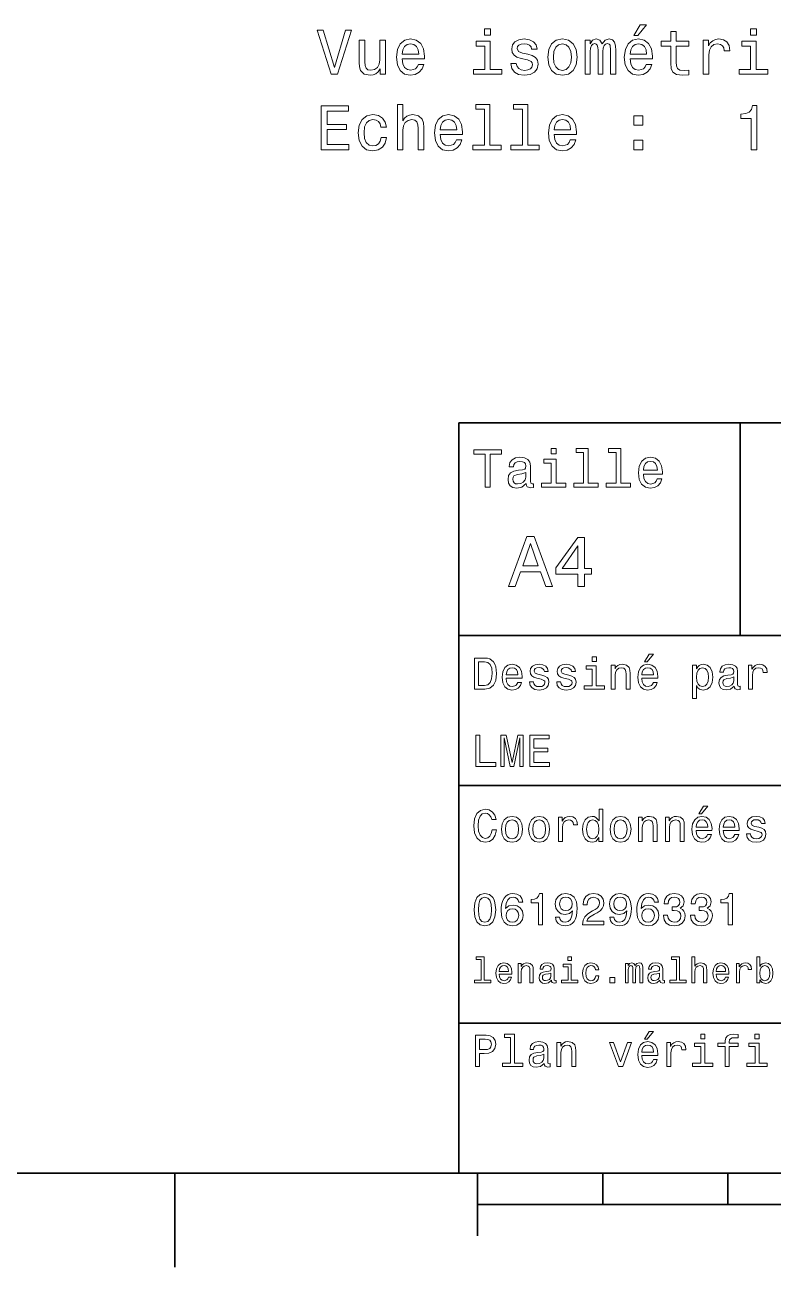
# Model space of a CAD drawing. Extents: x 0 to 297, y 0 to 210.
# Drawn here: x 62.3 to 122.1, y 2.5 to 101.8 of the extents above; entities that cross this region are included whole.
import ezdxf

# ---------------------------------------------------------------- set-up
doc = ezdxf.new("R2010")
doc.units = 0

msp = doc.modelspace()

# ---------------------------------------------------------------- linework, layer by layer
at = {"color": 7, "lineweight": 35}
for p, q in [((97, 10), (97, 70)), ((97, 70), (287, 70)), ((97, 53), (162, 53)), ((97, 41), (162, 41)), ((97, 22), (162, 22)), ((10, 10), (287, 10)), ((97, 10), (287, 10)), ((98.5, 7.5), (198.5, 7.5))]:
    msp.add_line(p, q, dxfattribs=at)
at = {"color": 7, "lineweight": 35, "ltscale": 0.425}
msp.add_line((119.5, 53), (119.5, 70), dxfattribs=at)
at = {"color": 7, "lineweight": 35, "ltscale": 0.1875}
msp.add_line((74.300003, 10), (74.300003, 2.5), dxfattribs=at)
at = {"color": 7, "lineweight": 35, "ltscale": 0.125}
msp.add_line((98.5, 10), (98.5, 5), dxfattribs=at)
at = {"color": 7, "lineweight": 35, "ltscale": 0.0625}
for p, q in [((108.5, 10), (108.5, 7.5)), ((118.5, 10), (118.5, 7.5))]:
    msp.add_line(p, q, dxfattribs=at)
at = {"color": 7, "lineweight": 13}
for points in [[(87.937996, 101.371109), (87.060478, 98.390564), (86.157738, 101.371109), (85.678635, 101.371109), (86.808319, 97.866066), (87.312637, 97.866066), (88.417107, 101.371109)], [(99.532379, 101.487106), (99.063362, 101.487106), (99.063362, 100.98278), (99.532379, 100.98278)], [(111.000679, 100.942436), (111.298233, 100.942436), (111.999237, 101.799782), (111.505005, 101.799782)], [(120.784538, 101.487106), (120.315521, 101.487106), (120.315521, 100.98278), (120.784538, 100.98278)], [(91.14045, 100.57428), (90.69664, 100.57428), (90.69664, 99.01088), (90.64621, 98.647766), (90.499954, 98.385521), (90.27301, 98.224136), (89.975464, 98.173706), (89.738434, 98.21405), (89.587135, 98.335083), (89.501396, 98.541855), (89.481224, 98.834366), (89.481224, 100.57428), (89.037422, 100.57428), (89.037422, 98.794022), (89.052551, 98.435951), (89.148376, 98.138397), (89.44088, 97.866066), (89.909897, 97.770248), (90.162064, 97.80555), (90.378922, 97.896324), (90.565521, 98.052666), (90.71682, 98.27961), (90.71682, 97.866066), (91.14045, 97.866066)], [(92.476906, 99.091568), (94.252121, 99.091568), (94.257164, 99.29834), (94.176468, 99.878311), (93.954567, 100.312035), (93.601547, 100.57428), (93.132523, 100.670097), (92.673592, 100.569237), (92.320564, 100.286812), (92.09362, 99.827881), (92.012924, 99.222694), (92.088577, 98.602379), (92.315521, 98.148483), (92.663506, 97.866066), (93.117393, 97.770248), (93.510765, 97.835808), (93.833534, 98.007278), (94.070564, 98.27961), (94.206734, 98.642723), (93.767967, 98.642723), (93.677193, 98.440994), (93.546066, 98.289696), (93.172867, 98.168663), (92.885406, 98.224136), (92.668549, 98.40065), (92.527336, 98.68811), (92.476906, 99.076439)], [(99.51725, 98.239265), (99.51725, 100.483498), (98.37748, 100.483498), (98.37748, 100.105263), (99.073448, 100.105263), (99.073448, 98.239265), (98.165665, 98.239265), (98.165665, 97.866066), (100.43512, 97.866066), (100.43512, 98.239265)], [(102.52301, 99.444595), (102.094337, 99.545464), (101.776611, 99.661453), (101.670708, 99.898483), (101.700966, 100.064911), (101.806877, 100.185951), (101.978348, 100.261597), (102.225464, 100.291855), (102.462494, 100.261597), (102.649094, 100.170822), (102.770134, 100.034653), (102.820564, 99.853096), (103.25428, 99.853096), (103.25428, 99.863182), (103.178635, 100.190994), (102.971863, 100.448196), (102.649094, 100.609581), (102.225464, 100.670097), (101.796791, 100.609581), (101.484108, 100.443153), (101.287422, 100.196037), (101.226906, 99.883354), (101.272293, 99.580765), (101.413506, 99.36895), (101.645493, 99.217651), (101.983383, 99.11174), (102.477623, 98.990707), (102.78022, 98.864624), (102.860909, 98.763763), (102.891167, 98.612465), (102.845779, 98.425865), (102.724747, 98.284653), (102.528061, 98.193878), (102.265808, 98.16362), (101.988434, 98.193878), (101.786697, 98.299782), (101.650536, 98.471252), (101.595062, 98.708282), (101.166382, 98.708282), (101.236992, 98.304825), (101.443764, 98.012321), (101.771576, 97.835808), (102.225464, 97.770248), (102.699524, 97.835808), (103.047508, 98.012321), (103.259323, 98.294739), (103.334976, 98.662895), (103.279495, 98.980621), (103.123154, 99.197479), (102.865952, 99.338692)], [(104.101547, 99.217651), (104.182236, 98.602379), (104.414223, 98.148483), (104.782379, 97.866066), (105.276611, 97.770248), (105.765808, 97.866066), (106.133965, 98.14344), (106.365952, 98.597336), (106.451691, 99.217651), (106.365952, 99.832924), (106.133965, 100.291855), (105.765808, 100.569237), (105.276611, 100.670097), (104.782379, 100.569237), (104.414223, 100.286812), (104.182236, 99.832924)], [(107.092178, 97.866066), (107.500679, 97.866066), (107.500679, 99.676582), (107.525894, 99.948921), (107.601547, 100.145607), (107.717537, 100.261597), (107.868835, 100.306992), (107.989876, 100.26664), (108.070564, 100.165779), (108.110909, 99.994308), (108.126038, 99.767365), (108.126038, 97.866066), (108.509323, 97.866066), (108.509323, 99.676582), (108.534546, 99.943878), (108.610191, 100.140564), (108.731232, 100.261597), (108.882523, 100.306992), (109.003563, 100.26664), (109.084251, 100.165779), (109.134689, 99.767365), (109.134689, 97.866066), (109.54319, 97.866066), (109.54319, 99.737106), (109.517975, 100.125435), (109.437279, 100.422981), (109.275894, 100.604538), (109.013649, 100.670097), (108.706009, 100.569237), (108.468979, 100.276726), (108.282379, 100.564194), (107.969696, 100.670097), (107.682236, 100.569237), (107.48555, 100.286812), (107.48555, 100.57428), (107.092178, 100.57428)], [(110.693039, 99.091568), (112.468262, 99.091568), (112.473297, 99.29834), (112.392609, 99.878311), (112.170708, 100.312035), (111.81768, 100.57428), (111.348663, 100.670097), (110.889725, 100.569237), (110.536705, 100.286812), (110.309753, 99.827881), (110.229065, 99.222694), (110.304718, 98.602379), (110.531662, 98.148483), (110.879639, 97.866066), (111.333534, 97.770248), (111.726906, 97.835808), (112.049667, 98.007278), (112.286705, 98.27961), (112.422867, 98.642723), (111.984108, 98.642723), (111.893326, 98.440994), (111.762207, 98.289696), (111.389008, 98.168663), (111.101547, 98.224136), (110.884689, 98.40065), (110.743477, 98.68811), (110.693039, 99.076439)], [(113.935837, 100.105263), (113.935837, 98.748634), (113.966095, 98.309868), (114.107307, 98.007278), (114.389725, 97.830765), (114.868835, 97.770248), (115.393326, 97.795464), (115.393326, 98.178749), (115.01004, 98.148483), (114.662064, 98.188835), (114.475464, 98.314911), (114.394768, 98.526726), (114.379639, 98.82428), (114.379639, 100.105263), (115.393326, 100.105263), (115.393326, 100.483498), (114.379639, 100.483498), (114.379639, 101.275291), (113.935837, 101.275291), (113.935837, 100.483498), (113.169266, 100.483498), (113.169266, 100.105263)], [(116.543182, 97.866066), (116.986984, 97.866066), (116.986984, 99.414337), (117.032379, 99.787537), (117.168549, 100.054825), (117.39045, 100.216209), (117.687996, 100.271683), (117.909897, 100.236382), (118.076324, 100.135521), (118.177185, 99.96405), (118.212494, 99.732063), (118.661339, 99.732063), (118.600822, 100.140564), (118.434395, 100.433067), (118.157013, 100.609581), (117.778778, 100.670097), (117.521568, 100.629753), (117.299667, 100.528893), (117.102982, 100.357422), (116.94664, 100.125435), (116.94664, 100.57428), (116.543182, 100.57428)], [(120.769409, 98.239265), (120.769409, 100.483498), (119.629639, 100.483498), (119.629639, 100.105263), (120.325607, 100.105263), (120.325607, 98.239265), (119.417824, 98.239265), (119.417824, 97.866066), (121.687271, 97.866066), (121.687271, 98.239265)], [(92.476906, 99.464767), (92.532379, 99.812752), (92.668549, 100.069954), (92.87532, 100.226295), (93.147652, 100.281769), (93.414948, 100.226295), (93.621719, 100.069954), (93.747795, 99.812752), (93.793182, 99.464767)], [(104.555435, 99.222694), (104.600822, 99.676582), (104.742035, 100.004395), (104.968979, 100.206123), (105.276611, 100.276726), (105.579208, 100.206123), (105.806152, 100.009438), (105.947365, 99.676582), (105.997795, 99.222694), (105.947365, 98.763763), (105.806152, 98.430908), (105.579208, 98.229179), (105.276611, 98.16362), (104.968979, 98.229179), (104.742035, 98.430908), (104.600822, 98.763763)], [(110.693039, 99.464767), (110.74852, 99.812752), (110.884689, 100.069954), (111.091461, 100.226295), (111.363792, 100.281769), (111.631081, 100.226295), (111.837852, 100.069954), (111.963936, 99.812752), (112.009323, 99.464767)], [(92.088577, 91.819237), (92.532379, 91.819237), (92.532379, 93.382637), (92.577766, 93.740707), (92.724022, 94.002953), (92.950966, 94.164337), (93.253563, 94.224854), (93.495636, 94.174423), (93.646935, 94.038254), (93.72258, 93.81131), (93.747795, 93.50872), (93.747795, 91.819237), (94.191605, 91.819237), (94.191605, 93.599495), (94.171425, 93.957565), (94.08065, 94.255119), (93.783096, 94.527451), (93.319122, 94.623268), (93.066963, 94.587967), (92.850105, 94.492149), (92.668549, 94.340851), (92.532379, 94.134079), (92.532379, 95.440277), (92.088577, 95.440277)], [(99.043182, 95.067078), (99.043182, 92.192436), (98.130363, 92.192436), (98.130363, 91.819237), (100.394768, 91.819237), (100.394768, 92.192436), (99.486992, 92.192436), (99.486992, 95.440277), (98.347221, 95.440277), (98.347221, 95.067078)], [(102.079208, 95.067078), (102.079208, 92.192436), (101.166382, 92.192436), (101.166382, 91.819237), (103.430794, 91.819237), (103.430794, 92.192436), (102.52301, 92.192436), (102.52301, 95.440277), (101.38324, 95.440277), (101.38324, 95.067078)], [(120.365952, 91.819237), (120.824883, 91.819237), (120.824883, 95.344452), (120.481949, 95.344452), (120.391167, 95.036819), (120.20961, 94.830048), (119.932236, 94.709007), (119.54895, 94.668663), (119.54895, 94.310593), (120.365952, 94.310593)], [(86.001396, 91.819237), (88.220421, 91.819237), (88.220421, 92.242867), (86.465378, 92.242867), (86.465378, 93.428024), (88.028778, 93.428024), (88.028778, 93.846611), (86.465378, 93.846611), (86.465378, 94.895607), (88.180077, 94.895607), (88.180077, 95.319237), (86.001396, 95.319237)], [(90.777336, 93.629753), (91.216095, 93.629753), (91.12532, 94.033211), (90.908463, 94.350937), (90.570564, 94.547623), (90.131805, 94.623268), (89.647652, 94.522408), (89.279495, 94.239983), (89.047508, 93.781052), (88.96682, 93.165779), (89.042465, 92.55555), (89.269409, 92.101654), (89.62748, 91.819237), (90.116676, 91.723419), (90.550392, 91.799065), (90.88829, 92.01088), (91.120277, 92.343735), (91.221138, 92.787537), (90.797508, 92.787537), (90.721863, 92.505119), (90.58065, 92.293297), (90.378922, 92.162178), (90.131805, 92.121834), (89.824165, 92.187393), (89.602264, 92.389122), (89.466095, 92.716934), (89.420708, 93.180908), (89.466095, 93.634796), (89.607307, 93.962608), (89.834251, 94.164337), (90.131805, 94.23494), (90.394051, 94.189552), (90.590736, 94.073563), (90.721863, 93.88192)], [(95.512924, 93.044739), (97.288147, 93.044739), (97.293182, 93.251511), (97.212494, 93.831482), (96.990593, 94.265205), (96.637566, 94.527451), (96.168549, 94.623268), (95.70961, 94.522408), (95.356583, 94.239983), (95.129639, 93.781052), (95.04895, 93.175865), (95.124596, 92.55555), (95.351547, 92.101654), (95.699524, 91.819237), (96.153419, 91.723419), (96.546791, 91.788979), (96.869553, 91.960449), (97.106583, 92.23278), (97.242752, 92.595894), (96.803993, 92.595894), (96.713211, 92.394165), (96.582092, 92.242867), (96.208893, 92.121834), (95.921425, 92.177307), (95.704567, 92.353821), (95.563362, 92.641281), (95.512924, 93.02961)], [(104.620995, 93.044739), (106.39621, 93.044739), (106.401253, 93.251511), (106.320564, 93.831482), (106.098663, 94.265205), (105.745636, 94.527451), (105.276611, 94.623268), (104.81768, 94.522408), (104.464661, 94.239983), (104.237709, 93.781052), (104.157021, 93.175865), (104.232666, 92.55555), (104.45961, 92.101654), (104.807594, 91.819237), (105.26149, 91.723419), (105.654861, 91.788979), (105.977623, 91.960449), (106.214661, 92.23278), (106.350822, 92.595894), (105.912064, 92.595894), (105.821281, 92.394165), (105.690163, 92.242867), (105.316963, 92.121834), (105.029495, 92.177307), (104.812637, 92.353821), (104.671432, 92.641281), (104.620995, 93.02961)], [(111.000679, 93.776009), (111.69664, 93.776009), (111.69664, 94.527451), (111.000679, 94.527451)], [(95.512924, 93.417938), (95.568405, 93.765923), (95.704567, 94.023125), (95.911339, 94.179466), (96.183678, 94.23494), (96.450966, 94.179466), (96.657738, 94.023125), (96.783821, 93.765923), (96.829208, 93.417938)], [(104.620995, 93.417938), (104.676468, 93.765923), (104.812637, 94.023125), (105.019409, 94.179466), (105.291748, 94.23494), (105.559036, 94.179466), (105.765808, 94.023125), (105.891891, 93.765923), (105.937279, 93.417938)], [(111.000679, 91.819237), (111.69664, 91.819237), (111.69664, 92.570679), (111.000679, 92.570679)], [(99.102303, 64.837173), (99.5, 64.837173), (99.5, 67.47406), (100.407784, 67.47406), (100.407784, 67.837173), (98.190201, 67.837173), (98.190201, 67.47406), (99.102303, 67.47406)], [(104.786743, 67.940918), (104.384727, 67.940918), (104.384727, 67.508644), (104.786743, 67.508644)], [(106.969742, 67.621033), (106.969742, 65.157059), (106.187317, 65.157059), (106.187317, 64.837173), (108.128242, 64.837173), (108.128242, 65.157059), (107.350143, 65.157059), (107.350143, 67.940918), (106.373199, 67.940918), (106.373199, 67.621033)], [(109.572044, 67.621033), (109.572044, 65.157059), (108.789627, 65.157059), (108.789627, 64.837173), (110.730545, 64.837173), (110.730545, 65.157059), (109.952454, 65.157059), (109.952454, 67.940918), (108.975502, 67.940918), (108.975502, 67.621033)], [(102.387611, 65.139771), (102.387611, 65.126801), (102.409225, 64.979828), (102.47406, 64.876076), (102.746399, 64.793945), (102.958214, 64.828529), (102.958214, 65.122475), (102.867432, 65.109505), (102.746399, 65.165703), (102.724785, 65.338615), (102.724785, 66.540344), (102.672913, 66.84726), (102.521614, 67.0634), (102.257927, 67.193085), (101.886169, 67.240631), (101.523056, 67.188759), (101.255043, 67.041786), (101.086456, 66.812675), (101.030258, 66.510086), (101.030258, 66.484146), (101.371758, 66.484146), (101.402016, 66.665703), (101.497116, 66.795387), (101.65274, 66.873199), (101.873199, 66.903458), (102.085014, 66.881844), (102.236313, 66.817001), (102.327087, 66.704605), (102.357346, 66.548988), (102.340057, 66.367432), (102.270897, 66.276657), (102.097984, 66.233429), (101.773773, 66.198845), (101.402016, 66.121033), (101.138329, 65.982704), (100.982712, 65.766571), (100.935158, 65.446686), (100.978386, 65.161385), (101.112389, 64.949562), (101.328529, 64.815559), (101.626801, 64.768013), (102.028816, 64.858788)], [(104.773773, 65.157059), (104.773773, 67.080688), (103.796829, 67.080688), (103.796829, 66.756485), (104.393372, 66.756485), (104.393372, 65.157059), (103.615273, 65.157059), (103.615273, 64.837173), (105.560516, 64.837173), (105.560516, 65.157059)], [(111.750717, 65.887604), (113.272339, 65.887604), (113.276657, 66.064842), (113.207497, 66.561958), (113.017288, 66.933716), (112.714699, 67.158501), (112.312683, 67.240631), (111.919312, 67.154175), (111.616714, 66.912102), (111.422188, 66.51873), (111.353027, 66), (111.41787, 65.4683), (111.612396, 65.079247), (111.91066, 64.837173), (112.299713, 64.755043), (112.636887, 64.811234), (112.913544, 64.958214), (113.116714, 65.191643), (113.233429, 65.502876), (112.857346, 65.502876), (112.779541, 65.329971), (112.667145, 65.200287), (112.34726, 65.096542), (112.100868, 65.144089), (111.914986, 65.295387), (111.793945, 65.541786), (111.750717, 65.874634)], [(111.750717, 66.207489), (111.798271, 66.50576), (111.914986, 66.726219), (112.092216, 66.860229), (112.325653, 66.907776), (112.554756, 66.860229), (112.731987, 66.726219), (112.840057, 66.50576), (112.878967, 66.207489)], [(102.344383, 65.649857), (102.292511, 65.425072), (102.154182, 65.252159), (101.946686, 65.139771), (101.691643, 65.100861), (101.527374, 65.122475), (101.41066, 65.191643), (101.337173, 65.312675), (101.315559, 65.481262), (101.332855, 65.632561), (101.402016, 65.740631), (101.678673, 65.861671), (102.028816, 65.913544), (102.344383, 66.017288)], [(100.982712, 56.9049), (101.51297, 56.9049), (101.933716, 58.080692), (103.530258, 58.080692), (103.951012, 56.9049), (104.492798, 56.9049), (103.028816, 60.910664), (102.440926, 60.910664)], [(106.521614, 56.9049), (107.040344, 56.9049), (107.040344, 57.896255), (107.610954, 57.896255), (107.610954, 58.357349), (107.040344, 58.357349), (107.040344, 60.818443), (106.515854, 60.818443), (104.763687, 58.403458), (104.763687, 57.896255), (106.521614, 57.896255)], [(102.118156, 58.570606), (102.734871, 60.334293), (103.351585, 58.570606)], [(105.247841, 58.357349), (106.521614, 60.149857), (106.521614, 58.357349)], [(99.080688, 51.190563), (98.248558, 51.190563), (98.248558, 48.690563), (99.080688, 48.690563), (99.473343, 48.769814), (99.765129, 49.011169), (99.945244, 49.40382), (100.010086, 49.940563), (99.952446, 50.488113), (99.880402, 50.70425), (99.779541, 50.877163), (99.487755, 51.111313), (99.296829, 51.168949)], [(99.055473, 50.891571), (99.329254, 50.837536), (99.516571, 50.671829), (99.628242, 50.376442), (99.664268, 49.940563), (99.624641, 49.519093), (99.51297, 49.223705), (99.322044, 49.047192), (99.055473, 48.989555), (98.583572, 48.989555), (98.583572, 50.891571)], [(100.784584, 49.565922), (102.052597, 49.565922), (102.056198, 49.713619), (101.998558, 50.127884), (101.840057, 50.437683), (101.587898, 50.625), (101.252884, 50.693443), (100.925072, 50.621399), (100.672913, 50.41967), (100.510803, 50.091862), (100.453171, 49.659584), (100.507202, 49.216499), (100.669312, 48.892292), (100.91787, 48.690563), (101.242073, 48.62212), (101.523056, 48.668949), (101.753601, 48.791428), (101.922913, 48.98595), (102.020172, 49.245319), (101.706772, 49.245319), (101.64193, 49.101227), (101.548271, 48.993156), (101.2817, 48.9067), (101.07637, 48.946327), (100.921471, 49.072407), (100.820602, 49.27774), (100.784584, 49.555115)], [(103.623199, 49.818085), (103.317001, 49.890129), (103.090057, 49.972984), (103.014412, 50.142292), (103.036026, 50.261169), (103.111671, 50.347622), (103.234146, 50.401657), (103.41066, 50.423271), (103.579971, 50.401657), (103.713257, 50.336815), (103.799713, 50.239555), (103.835732, 50.109871), (104.145531, 50.109871), (104.145531, 50.117077), (104.091499, 50.351227), (103.943802, 50.534943), (103.713257, 50.650219), (103.41066, 50.693443), (103.104469, 50.650219), (102.881126, 50.531342), (102.740631, 50.354828), (102.697403, 50.131485), (102.729828, 49.915348), (102.830688, 49.76405), (102.996399, 49.655983), (103.237755, 49.580334), (103.590775, 49.493877), (103.806915, 49.40382), (103.864555, 49.331772), (103.886169, 49.223705), (103.853745, 49.09042), (103.767288, 48.989555), (103.626801, 48.924713), (103.439484, 48.903099), (103.241356, 48.924713), (103.09726, 49.000362), (103, 49.122841), (102.960373, 49.292149), (102.654175, 49.292149), (102.704613, 49.003963), (102.852303, 48.795029), (103.086456, 48.668949), (103.41066, 48.62212), (103.749283, 48.668949), (103.997841, 48.795029), (104.149139, 48.996758), (104.203171, 49.259727), (104.163544, 49.486671), (104.051872, 49.641571), (103.868156, 49.742435)], [(105.791786, 49.818085), (105.485588, 49.890129), (105.258644, 49.972984), (105.182999, 50.142292), (105.204613, 50.261169), (105.280258, 50.347622), (105.40274, 50.401657), (105.579254, 50.423271), (105.748558, 50.401657), (105.881844, 50.336815), (105.9683, 50.239555), (106.004326, 50.109871), (106.314117, 50.109871), (106.314117, 50.117077), (106.260086, 50.351227), (106.112396, 50.534943), (105.881844, 50.650219), (105.579254, 50.693443), (105.273056, 50.650219), (105.049713, 50.531342), (104.909225, 50.354828), (104.865997, 50.131485), (104.898415, 49.915348), (104.999283, 49.76405), (105.164986, 49.655983), (105.406342, 49.580334), (105.759369, 49.493877), (105.975502, 49.40382), (106.033142, 49.331772), (106.054756, 49.223705), (106.022339, 49.09042), (105.935883, 48.989555), (105.795387, 48.924713), (105.60807, 48.903099), (105.409943, 48.924713), (105.265854, 49.000362), (105.168587, 49.122841), (105.12896, 49.292149), (104.822769, 49.292149), (104.873199, 49.003963), (105.020897, 48.795029), (105.255043, 48.668949), (105.579254, 48.62212), (105.91787, 48.668949), (106.166428, 48.795029), (106.317726, 48.996758), (106.371758, 49.259727), (106.33213, 49.486671), (106.220459, 49.641571), (106.036743, 49.742435)], [(107.992798, 51.27702), (107.657784, 51.27702), (107.657784, 50.916786), (107.992798, 50.916786)], [(109.181557, 48.690563), (109.498558, 48.690563), (109.498558, 49.807278), (109.530983, 50.063042), (109.635445, 50.250362), (109.797546, 50.365635), (110.013687, 50.408863), (110.1866, 50.372841), (110.29467, 50.275578), (110.348701, 50.113472), (110.366714, 49.897335), (110.366714, 48.690563), (110.683716, 48.690563), (110.683716, 49.962177), (110.669312, 50.217941), (110.604469, 50.430477), (110.39193, 50.625), (110.060516, 50.693443), (109.876801, 50.668228), (109.721901, 50.599785), (109.588615, 50.484512), (109.484146, 50.329613), (109.484146, 50.625), (109.181557, 50.625)], [(111.627518, 49.565922), (112.895531, 49.565922), (112.899132, 49.713619), (112.841499, 50.127884), (112.682999, 50.437683), (112.430832, 50.625), (112.095825, 50.693443), (111.768013, 50.621399), (111.515854, 50.41967), (111.353745, 50.091862), (111.296112, 49.659584), (111.350143, 49.216499), (111.512245, 48.892292), (111.760803, 48.690563), (112.085014, 48.62212), (112.365997, 48.668949), (112.596542, 48.791428), (112.765854, 48.98595), (112.863113, 49.245319), (112.549713, 49.245319), (112.484871, 49.101227), (112.391212, 48.993156), (112.124641, 48.9067), (111.919312, 48.946327), (111.764412, 49.072407), (111.663544, 49.27774), (111.627518, 49.555115)], [(111.84726, 50.88797), (112.059799, 50.88797), (112.560516, 51.500362), (112.207489, 51.500362)], [(115.986313, 50.326012), (115.986313, 50.625), (115.669312, 50.625), (115.669312, 47.941284), (115.986313, 47.941284), (115.986313, 48.98595), (116.097984, 48.816643), (116.22406, 48.704971), (116.541069, 48.62212), (116.843658, 48.690563), (117.081413, 48.895893), (117.236313, 49.2201), (117.293945, 49.659584), (117.236313, 50.095463), (117.081413, 50.41967), (116.843658, 50.621399), (116.541069, 50.693443), (116.368156, 50.671829), (116.220459, 50.603386), (116.094383, 50.488113)], [(119.005043, 48.942726), (119.005043, 48.931919), (119.023056, 48.809441), (119.077087, 48.722984), (119.304031, 48.654541), (119.480545, 48.683357), (119.480545, 48.928314), (119.4049, 48.917507), (119.304031, 48.96434), (119.286026, 49.108429), (119.286026, 50.109871), (119.242798, 50.365635), (119.116714, 50.54575), (118.896973, 50.65382), (118.587173, 50.693443), (118.284584, 50.650219), (118.061241, 50.52774), (117.920746, 50.336815), (117.873917, 50.084656), (117.873917, 50.063042), (118.158501, 50.063042), (118.183716, 50.21434), (118.26297, 50.322407), (118.392654, 50.387249), (118.57637, 50.412464), (118.752884, 50.394455), (118.878967, 50.34042), (118.954613, 50.246758), (118.979828, 50.117077), (118.965416, 49.965778), (118.907784, 49.890129), (118.763687, 49.854107), (118.493515, 49.825291), (118.183716, 49.760448), (117.963974, 49.645176), (117.834297, 49.465057), (117.79467, 49.19849), (117.830688, 48.960735), (117.942368, 48.784222), (118.122482, 48.67255), (118.37104, 48.632927), (118.706055, 48.708576)], [(120.143372, 48.690563), (120.460373, 48.690563), (120.460373, 49.796471), (120.492798, 50.063042), (120.590057, 50.253963), (120.748558, 50.369236), (120.961098, 50.408863), (121.119598, 50.383648), (121.238472, 50.3116), (121.310516, 50.189121), (121.335739, 50.023415), (121.656342, 50.023415), (121.613113, 50.315205), (121.49424, 50.524136), (121.296112, 50.650219), (121.02594, 50.693443), (120.842224, 50.664627), (120.683716, 50.592579), (120.543228, 50.4701), (120.431557, 50.304398), (120.431557, 50.625), (120.143372, 50.625)], [(100.784584, 49.832493), (100.824211, 50.081055), (100.921471, 50.264771), (101.069168, 50.376442), (101.263687, 50.416069), (101.454613, 50.376442), (101.602303, 50.264771), (101.69236, 50.081055), (101.724785, 49.832493)], [(107.981987, 48.957134), (107.981987, 50.560158), (107.16787, 50.560158), (107.16787, 50.289986), (107.664986, 50.289986), (107.664986, 48.957134), (107.016571, 48.957134), (107.016571, 48.690563), (108.637611, 48.690563), (108.637611, 48.957134)], [(111.627518, 49.832493), (111.667145, 50.081055), (111.764412, 50.264771), (111.912102, 50.376442), (112.106628, 50.416069), (112.297546, 50.376442), (112.445244, 50.264771), (112.535301, 50.081055), (112.567726, 49.832493)], [(116.48703, 48.9067), (116.274498, 48.953533), (116.119598, 49.097622), (116.022339, 49.331772), (115.989914, 49.659584), (116.022339, 49.983791), (116.119598, 50.217941), (116.274498, 50.358429), (116.48703, 50.408863), (116.681557, 50.358429), (116.836456, 50.21434), (116.933716, 49.98019), (116.969742, 49.659584), (116.933716, 49.335377), (116.836456, 49.097622), (116.681557, 48.953533)], [(118.969025, 49.367798), (118.925797, 49.180477), (118.810516, 49.036385), (118.637611, 48.942726), (118.425072, 48.910305), (118.288185, 48.928314), (118.190926, 48.98595), (118.129684, 49.086815), (118.111671, 49.227306), (118.126083, 49.353386), (118.183716, 49.443443), (118.414268, 49.544312), (118.706055, 49.587536), (118.969025, 49.673992)], [(98.353027, 42.530979), (99.959656, 42.530979), (99.959656, 42.833572), (98.684441, 42.833572), (98.684441, 45.030979), (98.353027, 45.030979)], [(100.352303, 42.530979), (100.629684, 42.530979), (100.629684, 44.80043), (101.097984, 42.530979), (101.407784, 42.530979), (101.872482, 44.80043), (101.872482, 42.530979), (102.153458, 42.530979), (102.153458, 45.030979), (101.713974, 45.030979), (101.252884, 42.826366), (100.795387, 45.030979), (100.352303, 45.030979)], [(102.664986, 42.530979), (104.25, 42.530979), (104.25, 42.833572), (102.996399, 42.833572), (102.996399, 43.680115), (104.113113, 43.680115), (104.113113, 43.979107), (102.996399, 43.979107), (102.996399, 44.728386), (104.221184, 44.728386), (104.221184, 45.030979), (102.664986, 45.030979)], [(99.66787, 37.460373), (99.595818, 37.15778), (99.476944, 36.941643), (99.311241, 36.808357), (99.116714, 36.765129), (98.882568, 36.829971), (98.698845, 37.024494), (98.57637, 37.341499), (98.536743, 37.780979), (98.57637, 38.216858), (98.695244, 38.537464), (98.87896, 38.731987), (99.116714, 38.80043), (99.289627, 38.764408), (99.437317, 38.663544), (99.552597, 38.501442), (99.631844, 38.278099), (99.97406, 38.278099), (99.865997, 38.620316), (99.678673, 38.879681), (99.422913, 39.041786), (99.116714, 39.099422), (98.734871, 39.009365), (98.443085, 38.757202), (98.25576, 38.342937), (98.190926, 37.780979), (98.25576, 37.219021), (98.443085, 36.804756), (98.734871, 36.548992), (99.116714, 36.462536), (99.451729, 36.530979), (99.721901, 36.721901), (99.912827, 37.035301), (100.013687, 37.460373)], [(108.201729, 36.829971), (108.201729, 36.530979), (108.51873, 36.530979), (108.51873, 39.117435), (108.20533, 39.117435), (108.20533, 38.170029), (107.963974, 38.443802), (107.816284, 38.508644), (107.646973, 38.533859), (107.340775, 38.461815), (107.103027, 38.260086), (106.948128, 37.935879), (106.894089, 37.5), (106.948128, 37.064121), (107.103027, 36.736309), (107.340775, 36.530979), (107.646973, 36.462536), (107.816284, 36.487751), (107.967575, 36.552593)], [(116.184441, 38.728386), (116.396973, 38.728386), (116.897697, 39.340778), (116.54467, 39.340778)], [(100.413544, 37.496399), (100.471184, 37.056915), (100.636887, 36.732708), (100.899857, 36.530979), (101.252884, 36.462536), (101.602303, 36.530979), (101.865273, 36.729107), (102.030983, 37.053314), (102.092216, 37.496399), (102.030983, 37.935879), (101.865273, 38.263687), (101.602303, 38.461815), (101.252884, 38.533859), (100.899857, 38.461815), (100.636887, 38.260086), (100.471184, 37.935879)], [(100.737755, 37.5), (100.770172, 37.824207), (100.87104, 38.058357), (101.033142, 38.20245), (101.252884, 38.25288), (101.469017, 38.20245), (101.631126, 38.061958), (101.731987, 37.824207), (101.768013, 37.5), (101.731987, 37.172188), (101.631126, 36.934437), (101.469017, 36.790344), (101.252884, 36.743515), (101.033142, 36.790344), (100.87104, 36.934437), (100.770172, 37.172188)], [(102.58213, 37.496399), (102.639771, 37.056915), (102.805473, 36.732708), (103.068443, 36.530979), (103.421471, 36.462536), (103.770897, 36.530979), (104.033859, 36.729107), (104.19957, 37.053314), (104.260803, 37.496399), (104.19957, 37.935879), (104.033859, 38.263687), (103.770897, 38.461815), (103.421471, 38.533859), (103.068443, 38.461815), (102.805473, 38.260086), (102.639771, 37.935879)], [(102.906342, 37.5), (102.938759, 37.824207), (103.039627, 38.058357), (103.201729, 38.20245), (103.421471, 38.25288), (103.637611, 38.20245), (103.799713, 38.061958), (103.900574, 37.824207), (103.9366, 37.5), (103.900574, 37.172188), (103.799713, 36.934437), (103.637611, 36.790344), (103.421471, 36.743515), (103.201729, 36.790344), (103.039627, 36.934437), (102.938759, 37.172188)], [(104.963257, 36.530979), (105.280258, 36.530979), (105.280258, 37.636887), (105.312683, 37.903458), (105.409943, 38.094379), (105.568443, 38.209652), (105.780983, 38.249279), (105.939484, 38.224064), (106.058357, 38.152016), (106.130402, 38.029537), (106.155617, 37.863831), (106.476227, 37.863831), (106.432999, 38.155621), (106.314117, 38.364552), (106.115997, 38.490635), (105.845825, 38.533859), (105.662102, 38.505043), (105.503601, 38.432995), (105.363113, 38.310516), (105.251442, 38.144814), (105.251442, 38.465416), (104.963257, 38.465416)], [(107.701012, 38.249279), (107.909943, 38.198845), (108.068443, 38.058357), (108.162102, 37.824207), (108.198128, 37.5), (108.162102, 37.172188), (108.068443, 36.938038), (107.909943, 36.793949), (107.701012, 36.747116), (107.502884, 36.793949), (107.351585, 36.938038), (107.250717, 37.175793), (107.2183, 37.5), (107.250717, 37.820606), (107.351585, 38.054756), (107.502884, 38.198845)], [(109.087898, 37.496399), (109.145531, 37.056915), (109.311241, 36.732708), (109.574203, 36.530979), (109.927231, 36.462536), (110.276657, 36.530979), (110.539627, 36.729107), (110.70533, 37.053314), (110.766571, 37.496399), (110.70533, 37.935879), (110.539627, 38.263687), (110.276657, 38.461815), (109.927231, 38.533859), (109.574203, 38.461815), (109.311241, 38.260086), (109.145531, 37.935879)], [(109.412102, 37.5), (109.444527, 37.824207), (109.545387, 38.058357), (109.707489, 38.20245), (109.927231, 38.25288), (110.143372, 38.20245), (110.305473, 38.061958), (110.406342, 37.824207), (110.44236, 37.5), (110.406342, 37.172188), (110.305473, 36.934437), (110.143372, 36.790344), (109.927231, 36.743515), (109.707489, 36.790344), (109.545387, 36.934437), (109.444527, 37.172188)], [(111.350143, 36.530979), (111.667145, 36.530979), (111.667145, 37.647694), (111.69957, 37.903458), (111.804031, 38.090778), (111.966141, 38.206051), (112.182274, 38.249279), (112.355186, 38.213257), (112.463257, 38.115993), (112.517288, 37.953888), (112.535301, 37.737751), (112.535301, 36.530979), (112.852303, 36.530979), (112.852303, 37.802593), (112.837898, 38.058357), (112.773056, 38.270893), (112.560516, 38.465416), (112.229103, 38.533859), (112.045387, 38.508644), (111.890488, 38.440201), (111.757202, 38.324928), (111.65274, 38.170029), (111.65274, 38.465416), (111.350143, 38.465416)], [(113.51873, 36.530979), (113.835732, 36.530979), (113.835732, 37.647694), (113.868156, 37.903458), (113.972626, 38.090778), (114.134727, 38.206051), (114.350861, 38.249279), (114.523773, 38.213257), (114.631844, 38.115993), (114.685883, 37.953888), (114.703888, 37.737751), (114.703888, 36.530979), (115.020889, 36.530979), (115.020889, 37.802593), (115.006485, 38.058357), (114.941643, 38.270893), (114.729111, 38.465416), (114.39769, 38.533859), (114.213974, 38.508644), (114.059082, 38.440201), (113.925789, 38.324928), (113.821327, 38.170029), (113.821327, 38.465416), (113.51873, 38.465416)], [(115.964699, 37.406338), (117.232712, 37.406338), (117.236313, 37.554035), (117.178673, 37.9683), (117.020172, 38.278099), (116.768013, 38.465416), (116.432999, 38.533859), (116.105186, 38.461815), (115.853027, 38.260086), (115.690918, 37.932278), (115.633286, 37.5), (115.687317, 37.056915), (115.849426, 36.732708), (116.097984, 36.530979), (116.422188, 36.462536), (116.703171, 36.509365), (116.933716, 36.631844), (117.103027, 36.826366), (117.200287, 37.085735), (116.886887, 37.085735), (116.822044, 36.941643), (116.728386, 36.833572), (116.461815, 36.747116), (116.256485, 36.786743), (116.101585, 36.912823), (116.000717, 37.118156), (115.964699, 37.395531)], [(115.964699, 37.672909), (116.004318, 37.921471), (116.101585, 38.105186), (116.249283, 38.216858), (116.443802, 38.256485), (116.634727, 38.216858), (116.782425, 38.105186), (116.872482, 37.921471), (116.9049, 37.672909)], [(118.133286, 37.406338), (119.401299, 37.406338), (119.4049, 37.554035), (119.34726, 37.9683), (119.188766, 38.278099), (118.9366, 38.465416), (118.601585, 38.533859), (118.273773, 38.461815), (118.021614, 38.260086), (117.859512, 37.932278), (117.801872, 37.5), (117.855911, 37.056915), (118.018013, 36.732708), (118.266571, 36.530979), (118.590775, 36.462536), (118.871758, 36.509365), (119.10231, 36.631844), (119.271614, 36.826366), (119.368881, 37.085735), (119.055481, 37.085735), (118.990631, 36.941643), (118.896973, 36.833572), (118.630402, 36.747116), (118.425072, 36.786743), (118.270172, 36.912823), (118.169312, 37.118156), (118.133286, 37.395531)], [(118.133286, 37.672909), (118.172913, 37.921471), (118.270172, 38.105186), (118.41787, 38.216858), (118.612396, 38.256485), (118.803314, 38.216858), (118.951012, 38.105186), (119.041069, 37.921471), (119.073486, 37.672909)], [(120.971901, 37.658501), (120.66571, 37.730545), (120.438766, 37.8134), (120.363113, 37.982708), (120.384727, 38.101585), (120.460373, 38.188038), (120.582855, 38.242073), (120.759369, 38.263687), (120.92868, 38.242073), (121.061966, 38.177231), (121.148415, 38.079971), (121.184441, 37.950287), (121.49424, 37.950287), (121.49424, 37.957493), (121.440201, 38.191643), (121.292511, 38.375359), (121.061966, 38.490635), (120.759369, 38.533859), (120.453171, 38.490635), (120.229828, 38.371758), (120.08934, 38.195244), (120.046112, 37.971901), (120.078529, 37.755764), (120.179398, 37.604465), (120.3451, 37.496399), (120.586456, 37.42075), (120.939484, 37.334293), (121.155624, 37.244236), (121.213257, 37.172188), (121.234871, 37.064121), (121.202454, 36.930836), (121.115997, 36.829971), (120.97551, 36.765129), (120.788185, 36.743515), (120.590057, 36.765129), (120.445969, 36.840778), (120.348709, 36.963257), (120.309082, 37.132565), (120.002884, 37.132565), (120.053314, 36.844379), (120.201012, 36.635445), (120.435158, 36.509365), (120.759369, 36.462536), (121.097984, 36.509365), (121.346542, 36.635445), (121.497841, 36.837173), (121.551872, 37.100143), (121.512253, 37.327087), (121.400574, 37.481987), (121.216858, 37.582851)], [(98.216141, 31.071325), (98.270172, 30.505762), (98.439484, 30.102304), (98.709656, 29.857347), (99.084297, 29.778097), (99.45533, 29.857347), (99.725502, 30.102304), (99.891212, 30.505762), (99.948845, 31.071325), (99.891212, 31.633286), (99.822769, 31.856628), (99.725502, 32.040344), (99.45533, 32.285301), (99.084297, 32.368156), (98.709656, 32.285301), (98.439484, 32.036743), (98.270172, 31.633286)], [(98.561958, 31.071325), (98.590775, 31.507204), (98.680832, 31.820604), (98.842941, 32.004322), (99.084297, 32.069164), (99.322044, 32.004322), (99.484146, 31.820604), (99.574211, 31.507204), (99.603027, 31.071325), (99.574211, 30.631844), (99.484146, 30.318443), (99.322044, 30.134726), (99.084297, 30.073486), (98.842941, 30.134726), (98.680832, 30.318443), (98.590775, 30.631844)], [(102.117432, 31.676512), (102.048988, 31.9683), (101.890488, 32.184437), (101.645531, 32.321323), (101.328529, 32.368156), (101.115997, 32.342937), (100.932274, 32.274494), (100.770172, 32.162823), (100.633286, 32.004322), (100.525215, 31.806194), (100.445969, 31.56484), (100.395531, 31.280258), (100.381126, 30.959654), (100.438759, 30.448126), (100.615273, 30.077089), (100.899857, 29.853746), (101.288902, 29.778097), (101.638329, 29.842939), (101.9049, 30.012247), (102.077812, 30.278818), (102.139046, 30.617435), (102.077812, 30.959654), (101.912102, 31.222622), (101.656342, 31.388329), (101.33934, 31.445965), (100.997116, 31.373919), (100.741356, 31.168587), (100.795387, 31.56484), (100.91066, 31.849422), (101.087173, 32.01873), (101.33213, 32.076366), (101.512245, 32.04755), (101.649132, 31.971901), (101.739197, 31.845821), (101.786026, 31.676512)], [(103.356628, 29.850143), (103.684441, 29.850143), (103.684441, 32.368156), (103.439484, 32.368156), (103.374641, 32.148415), (103.244957, 32.000721), (103.046829, 31.914265), (102.773056, 31.885447), (102.773056, 31.629683), (103.356628, 31.629683)], [(104.725502, 30.46974), (104.779541, 30.185158), (104.934441, 29.965418), (105.179398, 29.828529), (105.503601, 29.778097), (105.716141, 29.803314), (105.907059, 29.868155), (106.069168, 29.979826), (106.206055, 30.138329), (106.314117, 30.336454), (106.393372, 30.581411), (106.440201, 30.862391), (106.458214, 31.1866), (106.396973, 31.694523), (106.220459, 32.065559), (105.939484, 32.288902), (105.554031, 32.368156), (105.201012, 32.303314), (104.934441, 32.130402), (104.761528, 31.863832), (104.703888, 31.528818), (104.761528, 31.182997), (104.93084, 30.920029), (105.182999, 30.754322), (105.503601, 30.700287), (105.842216, 30.768732), (106.097984, 30.977665), (106.040344, 30.577808), (105.925072, 30.293226), (105.748558, 30.123919), (105.507202, 30.069883), (105.319885, 30.0951), (105.182999, 30.174351), (105.092941, 30.300432), (105.056915, 30.46974)], [(105.053314, 31.532419), (105.08934, 31.755764), (105.190201, 31.932276), (105.348701, 32.043949), (105.554031, 32.083572), (105.766571, 32.043949), (105.928673, 31.932276), (106.029541, 31.759365), (106.069168, 31.536022), (106.029541, 31.309076), (105.928673, 31.139769), (105.76297, 31.035301), (105.543228, 30.999279), (105.3451, 31.035301), (105.190201, 31.139769), (105.08934, 31.305475)], [(106.879684, 29.850143), (108.597984, 29.850143), (108.597984, 30.159943), (107.239914, 30.159943), (107.315559, 30.32925), (107.445244, 30.46974), (107.8451, 30.725504), (108.05764, 30.833572), (108.295387, 30.988472), (108.464699, 31.168587), (108.561958, 31.381123), (108.597984, 31.622478), (108.536743, 31.925072), (108.367432, 32.162823), (108.10807, 32.314121), (107.773056, 32.368156), (107.427231, 32.306915), (107.164268, 32.137608), (106.994957, 31.867435), (106.937317, 31.510807), (106.937317, 31.460375), (107.265129, 31.460375), (107.265129, 31.489193), (107.297546, 31.73415), (107.394814, 31.914265), (107.549713, 32.029537), (107.755043, 32.069164), (107.963974, 32.033142), (108.118874, 31.943083), (108.219742, 31.802593), (108.255768, 31.62608), (108.230545, 31.460375), (108.162102, 31.319883), (108.046829, 31.197405), (107.888329, 31.089336), (107.675797, 30.974062), (107.322769, 30.750719), (107.074203, 30.512968), (106.926514, 30.224783), (106.879684, 29.86095)], [(109.062683, 30.46974), (109.116714, 30.185158), (109.271614, 29.965418), (109.516571, 29.828529), (109.840775, 29.778097), (110.053314, 29.803314), (110.244232, 29.868155), (110.406342, 29.979826), (110.543228, 30.138329), (110.651299, 30.336454), (110.730545, 30.581411), (110.777374, 30.862391), (110.795387, 31.1866), (110.734146, 31.694523), (110.55764, 32.065559), (110.276657, 32.288902), (109.891212, 32.368156), (109.538185, 32.303314), (109.271614, 32.130402), (109.098701, 31.863832), (109.041069, 31.528818), (109.098701, 31.182997), (109.268013, 30.920029), (109.520172, 30.754322), (109.840775, 30.700287), (110.179398, 30.768732), (110.435158, 30.977665), (110.377518, 30.577808), (110.262245, 30.293226), (110.085732, 30.123919), (109.844383, 30.069883), (109.657059, 30.0951), (109.520172, 30.174351), (109.430115, 30.300432), (109.394089, 30.46974)], [(109.390488, 31.532419), (109.426514, 31.755764), (109.527374, 31.932276), (109.685883, 32.043949), (109.891212, 32.083572), (110.103745, 32.043949), (110.265854, 31.932276), (110.366714, 31.759365), (110.406342, 31.536022), (110.366714, 31.309076), (110.265854, 31.139769), (110.100143, 31.035301), (109.880402, 30.999279), (109.682274, 31.035301), (109.527374, 31.139769), (109.426514, 31.305475)], [(112.960373, 31.676512), (112.89193, 31.9683), (112.733429, 32.184437), (112.488472, 32.321323), (112.171471, 32.368156), (111.958931, 32.342937), (111.775215, 32.274494), (111.613113, 32.162823), (111.476227, 32.004322), (111.368156, 31.806194), (111.288902, 31.56484), (111.238472, 31.280258), (111.22406, 30.959654), (111.2817, 30.448126), (111.458214, 30.077089), (111.742798, 29.853746), (112.131844, 29.778097), (112.48127, 29.842939), (112.747841, 30.012247), (112.920746, 30.278818), (112.981987, 30.617435), (112.920746, 30.959654), (112.755043, 31.222622), (112.499283, 31.388329), (112.182274, 31.445965), (111.840057, 31.373919), (111.58429, 31.168587), (111.638329, 31.56484), (111.753601, 31.849422), (111.930115, 32.01873), (112.175072, 32.076366), (112.355186, 32.04755), (112.492073, 31.971901), (112.58213, 31.845821), (112.62896, 31.676512)], [(113.356628, 30.635447), (113.356628, 30.610229), (113.414261, 30.264408), (113.583572, 30.005043), (113.850143, 29.839336), (114.203171, 29.778097), (114.577805, 29.839336), (114.858788, 29.997837), (115.038902, 30.25), (115.103745, 30.574207), (115.074928, 30.786743), (114.995674, 30.959654), (114.865997, 31.092939), (114.693085, 31.190201), (114.927231, 31.384726), (115.010086, 31.694523), (114.956055, 31.975504), (114.801147, 32.188038), (114.548988, 32.321323), (114.203171, 32.368156), (113.87896, 32.310516), (113.630402, 32.152016), (113.4683, 31.899855), (113.414261, 31.56484), (113.414261, 31.539625), (113.734871, 31.539625), (113.763687, 31.770172), (113.857346, 31.935879), (114.008644, 32.036743), (114.221184, 32.072765), (114.408501, 32.043949), (114.545387, 31.9683), (114.628242, 31.845821), (114.66066, 31.680115), (114.628242, 31.503601), (114.541786, 31.384726), (114.390488, 31.312679), (114.185158, 31.291065), (114.04467, 31.294668), (114.04467, 31.010086), (114.221184, 31.01729), (114.448128, 30.984869), (114.617432, 30.898415), (114.7183, 30.757925), (114.754318, 30.574207), (114.714699, 30.365273), (114.610229, 30.210375), (114.444527, 30.113111), (114.224785, 30.08069), (113.997841, 30.116714), (113.83213, 30.224783), (113.727661, 30.397694), (113.688042, 30.635447)], [(115.525215, 30.635447), (115.525215, 30.610229), (115.582855, 30.264408), (115.752159, 30.005043), (116.01873, 29.839336), (116.371758, 29.778097), (116.746399, 29.839336), (117.027374, 29.997837), (117.207489, 30.25), (117.272339, 30.574207), (117.243515, 30.786743), (117.164261, 30.959654), (117.034584, 31.092939), (116.861671, 31.190201), (117.095825, 31.384726), (117.178673, 31.694523), (117.124641, 31.975504), (116.969742, 32.188038), (116.717575, 32.321323), (116.371758, 32.368156), (116.047546, 32.310516), (115.798996, 32.152016), (115.636887, 31.899855), (115.582855, 31.56484), (115.582855, 31.539625), (115.903458, 31.539625), (115.932281, 31.770172), (116.02594, 31.935879), (116.177231, 32.036743), (116.389771, 32.072765), (116.577087, 32.043949), (116.713974, 31.9683), (116.796829, 31.845821), (116.829254, 31.680115), (116.796829, 31.503601), (116.710373, 31.384726), (116.559082, 31.312679), (116.353745, 31.291065), (116.213257, 31.294668), (116.213257, 31.010086), (116.389771, 31.01729), (116.616714, 30.984869), (116.786026, 30.898415), (116.886887, 30.757925), (116.922913, 30.574207), (116.883286, 30.365273), (116.778816, 30.210375), (116.613113, 30.113111), (116.393372, 30.08069), (116.166428, 30.116714), (116.000717, 30.224783), (115.896255, 30.397694), (115.856628, 30.635447)], [(118.536743, 29.850143), (118.864555, 29.850143), (118.864555, 32.368156), (118.619598, 32.368156), (118.554756, 32.148415), (118.425072, 32.000721), (118.226944, 31.914265), (117.953171, 31.885447), (117.953171, 31.629683), (118.536743, 31.629683)], [(101.789627, 30.613832), (101.75, 30.386887), (101.649132, 30.213976), (101.48703, 30.098703), (101.285301, 30.062679), (101.072769, 30.098703), (100.91066, 30.210375), (100.806198, 30.383286), (100.773773, 30.610229), (100.809799, 30.833572), (100.91066, 31.002882), (101.07637, 31.11095), (101.299713, 31.150576), (101.49424, 31.11095), (101.649132, 31.006483), (101.75, 30.837175)], [(112.632568, 30.613832), (112.592941, 30.386887), (112.492073, 30.213976), (112.329971, 30.098703), (112.128242, 30.062679), (111.915703, 30.098703), (111.753601, 30.210375), (111.649139, 30.383286), (111.616714, 30.610229), (111.65274, 30.833572), (111.753601, 31.002882), (111.919312, 31.11095), (112.142654, 31.150576), (112.337173, 31.11095), (112.492073, 31.006483), (112.592941, 30.837175)], [(98.775215, 27.080692), (98.775215, 25.438042), (98.253601, 25.438042), (98.253601, 25.224785), (99.547554, 25.224785), (99.547554, 25.438042), (99.028816, 25.438042), (99.028816, 27.293949), (98.377525, 27.293949), (98.377525, 27.080692)], [(100.227669, 25.925074), (101.242073, 25.925074), (101.244957, 26.043228), (101.198845, 26.374641), (101.072044, 26.622478), (100.870316, 26.772335), (100.602303, 26.827091), (100.340057, 26.769453), (100.138329, 26.60807), (100.008644, 26.345821), (99.96254, 26), (100.00576, 25.645535), (100.135445, 25.386168), (100.334297, 25.224785), (100.593658, 25.170031), (100.818443, 25.207495), (101.002884, 25.305477), (101.138329, 25.461096), (101.216141, 25.668589), (100.965416, 25.668589), (100.913544, 25.553314), (100.838615, 25.46686), (100.625359, 25.397696), (100.461098, 25.429396), (100.337173, 25.53026), (100.256485, 25.694525), (100.227669, 25.916428)], [(101.740631, 25.224785), (101.99424, 25.224785), (101.99424, 26.118156), (102.020172, 26.322767), (102.103745, 26.472624), (102.233429, 26.564842), (102.406342, 26.599424), (102.54467, 26.570606), (102.631126, 26.492796), (102.674355, 26.363113), (102.688759, 26.190203), (102.688759, 25.224785), (102.94236, 25.224785), (102.94236, 26.242077), (102.930832, 26.446688), (102.87896, 26.616716), (102.708931, 26.772335), (102.443802, 26.827091), (102.296829, 26.806917), (102.172913, 26.752163), (102.066284, 26.659943), (101.982712, 26.536024), (101.982712, 26.772335), (101.740631, 26.772335)], [(104.394814, 25.426514), (104.394814, 25.417868), (104.409225, 25.319885), (104.452446, 25.250721), (104.634003, 25.195967), (104.775215, 25.219021), (104.775215, 25.414986), (104.714699, 25.406342), (104.634003, 25.443806), (104.619598, 25.559078), (104.619598, 26.360231), (104.585014, 26.564842), (104.484146, 26.708935), (104.308357, 26.795389), (104.060516, 26.827091), (103.818443, 26.792507), (103.639771, 26.694525), (103.527374, 26.541788), (103.489914, 26.340059), (103.489914, 26.322767), (103.717575, 26.322767), (103.737755, 26.443806), (103.801155, 26.53026), (103.9049, 26.582134), (104.051872, 26.602306), (104.193085, 26.587896), (104.293945, 26.54467), (104.354469, 26.469742), (104.374641, 26.365995), (104.363113, 26.244957), (104.317001, 26.184439), (104.201729, 26.155621), (103.985588, 26.132566), (103.737755, 26.080692), (103.561958, 25.988474), (103.458214, 25.844381), (103.426514, 25.631124), (103.45533, 25.440924), (103.54467, 25.299713), (103.688759, 25.210375), (103.887611, 25.178675), (104.155617, 25.239195)], [(105.99424, 27.293949), (105.726227, 27.293949), (105.726227, 27.005764), (105.99424, 27.005764)], [(107.930832, 26.259367), (108.181557, 26.259367), (108.129684, 26.489914), (108.005768, 26.671471), (107.812683, 26.783863), (107.561958, 26.827091), (107.285301, 26.769453), (107.074928, 26.60807), (106.94236, 26.345821), (106.896255, 25.994238), (106.939484, 25.645535), (107.069168, 25.386168), (107.273773, 25.224785), (107.553314, 25.170031), (107.801155, 25.213257), (107.994232, 25.334295), (108.126801, 25.524496), (108.184441, 25.778099), (107.94236, 25.778099), (107.899139, 25.616716), (107.818443, 25.495678), (107.703171, 25.42075), (107.561958, 25.397696), (107.386169, 25.43516), (107.259369, 25.550434), (107.181557, 25.737753), (107.155617, 26.002882), (107.181557, 26.262249), (107.262245, 26.449568), (107.39193, 26.564842), (107.561958, 26.605188), (107.711815, 26.579252), (107.824203, 26.51297), (107.899139, 26.40346)], [(110.314117, 25.224785), (110.547546, 25.224785), (110.547546, 26.259367), (110.561958, 26.414986), (110.605186, 26.527378), (110.671471, 26.59366), (110.757927, 26.619598), (110.827087, 26.596542), (110.873199, 26.538906), (110.896255, 26.440924), (110.9049, 26.311241), (110.9049, 25.224785), (111.123917, 25.224785), (111.123917, 26.259367), (111.138329, 26.412106), (111.181557, 26.524496), (111.250717, 26.59366), (111.337173, 26.619598), (111.406342, 26.596542), (111.452446, 26.538906), (111.48127, 26.311241), (111.48127, 25.224785), (111.714699, 25.224785), (111.714699, 26.293949), (111.700287, 26.515852), (111.654175, 26.685881), (111.561958, 26.789627), (111.412102, 26.827091), (111.236313, 26.769453), (111.100861, 26.602306), (110.994232, 26.766571), (110.815559, 26.827091), (110.651299, 26.769453), (110.538902, 26.60807), (110.538902, 26.772335), (110.314117, 26.772335)], [(113.06916, 25.426514), (113.06916, 25.417868), (113.083572, 25.319885), (113.126801, 25.250721), (113.308357, 25.195967), (113.44957, 25.219021), (113.44957, 25.414986), (113.389046, 25.406342), (113.308357, 25.443806), (113.293945, 25.559078), (113.293945, 26.360231), (113.259369, 26.564842), (113.158501, 26.708935), (112.982712, 26.795389), (112.734871, 26.827091), (112.492798, 26.792507), (112.314117, 26.694525), (112.201729, 26.541788), (112.164261, 26.340059), (112.164261, 26.322767), (112.39193, 26.322767), (112.412102, 26.443806), (112.475502, 26.53026), (112.579247, 26.582134), (112.726227, 26.602306), (112.867432, 26.587896), (112.9683, 26.54467), (113.028816, 26.469742), (113.048988, 26.365995), (113.03746, 26.244957), (112.991356, 26.184439), (112.876083, 26.155621), (112.659943, 26.132566), (112.412102, 26.080692), (112.236313, 25.988474), (112.132561, 25.844381), (112.100861, 25.631124), (112.129684, 25.440924), (112.219017, 25.299713), (112.363113, 25.210375), (112.561958, 25.178675), (112.829971, 25.239195)], [(114.389046, 27.080692), (114.389046, 25.438042), (113.867432, 25.438042), (113.867432, 25.224785), (115.161385, 25.224785), (115.161385, 25.438042), (114.642654, 25.438042), (114.642654, 27.293949), (113.991356, 27.293949), (113.991356, 27.080692)], [(115.619598, 25.224785), (115.873199, 25.224785), (115.873199, 26.118156), (115.899132, 26.322767), (115.982712, 26.472624), (116.112389, 26.564842), (116.285301, 26.599424), (116.42363, 26.570606), (116.510086, 26.492796), (116.553314, 26.363113), (116.567719, 26.190203), (116.567719, 25.224785), (116.82132, 25.224785), (116.82132, 26.242077), (116.809799, 26.446688), (116.757919, 26.616716), (116.587891, 26.772335), (116.322769, 26.827091), (116.178673, 26.806917), (116.054756, 26.752163), (115.951004, 26.665707), (115.873199, 26.547552), (115.873199, 27.293949), (115.619598, 27.293949)], [(117.57637, 25.925074), (118.590775, 25.925074), (118.593658, 26.043228), (118.547546, 26.374641), (118.420746, 26.622478), (118.219017, 26.772335), (117.951004, 26.827091), (117.688759, 26.769453), (117.48703, 26.60807), (117.357346, 26.345821), (117.311234, 26), (117.354462, 25.645535), (117.484146, 25.386168), (117.682999, 25.224785), (117.94236, 25.170031), (118.167145, 25.207495), (118.351585, 25.305477), (118.48703, 25.461096), (118.564842, 25.668589), (118.314117, 25.668589), (118.262245, 25.553314), (118.187317, 25.46686), (117.97406, 25.397696), (117.809799, 25.429396), (117.685883, 25.53026), (117.605186, 25.694525), (117.57637, 25.916428)], [(119.184433, 25.224785), (119.438042, 25.224785), (119.438042, 26.10951), (119.463974, 26.322767), (119.541786, 26.475506), (119.668587, 26.567724), (119.838615, 26.599424), (119.965416, 26.579252), (120.060516, 26.521614), (120.118156, 26.423632), (120.138329, 26.291067), (120.394814, 26.291067), (120.360229, 26.524496), (120.265129, 26.691643), (120.106628, 26.792507), (119.890488, 26.827091), (119.743515, 26.804035), (119.616714, 26.746399), (119.504318, 26.648417), (119.414986, 26.515852), (119.414986, 26.772335), (119.184433, 26.772335)], [(121.0634, 25.463978), (121.250717, 25.242075), (121.507202, 25.170031), (121.749283, 25.224785), (121.942368, 25.38905), (122.0634, 25.651299), (122.109512, 26), (122.0634, 26.348703), (121.939484, 26.60807), (121.749283, 26.769453), (121.507202, 26.827091), (121.253601, 26.752163), (121.149857, 26.659943), (121.0634, 26.536024), (121.0634, 27.293949), (120.809799, 27.293949), (120.809799, 25.224785), (121.0634, 25.224785)], [(100.227669, 26.138329), (100.259369, 26.337177), (100.337173, 26.48415), (100.45533, 26.573488), (100.610954, 26.605188), (100.763687, 26.573488), (100.881844, 26.48415), (100.953888, 26.337177), (100.979828, 26.138329)], [(104.365997, 25.766571), (104.331413, 25.616716), (104.239197, 25.501442), (104.100861, 25.426514), (103.930832, 25.400578), (103.821327, 25.414986), (103.743515, 25.461096), (103.694527, 25.541788), (103.680115, 25.654181), (103.691643, 25.755045), (103.737755, 25.827091), (103.922188, 25.907782), (104.155617, 25.942364), (104.365997, 26.011528)], [(105.985588, 25.438042), (105.985588, 26.720463), (105.334297, 26.720463), (105.334297, 26.504324), (105.731987, 26.504324), (105.731987, 25.438042), (105.213257, 25.438042), (105.213257, 25.224785), (106.510086, 25.224785), (106.510086, 25.438042)], [(113.040344, 25.766571), (113.00576, 25.616716), (112.913544, 25.501442), (112.775215, 25.426514), (112.605186, 25.400578), (112.495674, 25.414986), (112.41787, 25.461096), (112.368874, 25.541788), (112.354462, 25.654181), (112.365997, 25.755045), (112.412102, 25.827091), (112.596542, 25.907782), (112.829971, 25.942364), (113.040344, 26.011528)], [(117.57637, 26.138329), (117.60807, 26.337177), (117.685883, 26.48415), (117.804031, 26.573488), (117.959656, 26.605188), (118.112389, 26.573488), (118.230545, 26.48415), (118.302597, 26.337177), (118.328529, 26.138329)], [(121.850143, 26), (121.821327, 25.740635), (121.743515, 25.550434), (121.619598, 25.43516), (121.463974, 25.397696), (121.293945, 25.43516), (121.170029, 25.550434), (121.092216, 25.737753), (121.066284, 26), (121.092216, 26.259367), (121.170029, 26.446688), (121.293945, 26.559078), (121.463974, 26.599424), (121.619598, 26.559078), (121.743515, 26.443806), (121.821327, 26.256485)], [(109.077812, 25.224785), (109.475502, 25.224785), (109.475502, 25.654181), (109.077812, 25.654181)], [(98.324211, 18.530979), (98.655617, 18.530979), (98.655617, 19.586454), (99.023056, 19.586454), (99.394089, 19.604465), (99.689484, 19.730547), (99.880402, 19.975504), (99.945244, 20.310518), (99.894814, 20.620316), (99.750717, 20.847261), (99.51297, 20.98415), (99.188759, 21.030979), (98.324211, 21.030979)], [(101.137611, 20.850864), (101.137611, 18.79755), (100.485588, 18.79755), (100.485588, 18.530979), (102.103027, 18.530979), (102.103027, 18.79755), (101.454613, 18.79755), (101.454613, 21.117435), (100.640488, 21.117435), (100.640488, 20.850864)], [(111.84726, 20.728386), (112.059799, 20.728386), (112.560516, 21.340778), (112.207489, 21.340778)], [(116.667145, 21.117435), (116.33213, 21.117435), (116.33213, 20.757204), (116.667145, 20.757204)], [(118.295387, 20.130404), (118.295387, 18.530979), (118.612396, 18.530979), (118.612396, 20.130404), (119.332855, 20.130404), (119.332855, 20.400576), (118.612396, 20.400576), (118.612396, 20.519451), (118.637611, 20.663544), (118.720459, 20.760807), (118.860954, 20.818443), (119.062683, 20.840057), (119.332855, 20.825647), (119.332855, 21.099422), (118.990631, 21.117435), (118.680832, 21.085014), (118.464699, 20.987751), (118.335014, 20.818443), (118.295387, 20.577089), (118.295387, 20.400576), (117.715424, 20.400576), (117.715424, 20.130404)], [(121.004326, 21.117435), (120.669312, 21.117435), (120.669312, 20.757204), (121.004326, 20.757204)], [(99.098701, 20.724783), (99.314842, 20.703169), (99.473343, 20.634726), (99.567001, 20.508644), (99.599426, 20.310518), (99.5634, 20.101583), (99.466141, 19.975504), (99.30043, 19.910662), (99.073486, 19.892651), (98.655617, 19.892651), (98.655617, 20.724783)], [(103.824928, 18.78314), (103.824928, 18.772333), (103.842941, 18.649855), (103.896973, 18.5634), (104.123917, 18.494957), (104.30043, 18.523775), (104.30043, 18.768732), (104.224785, 18.757925), (104.123917, 18.804754), (104.105911, 18.948847), (104.105911, 19.950287), (104.062683, 20.206051), (103.9366, 20.386166), (103.716858, 20.494236), (103.407059, 20.533861), (103.104469, 20.490633), (102.881126, 20.368155), (102.740631, 20.177233), (102.693802, 19.925072), (102.693802, 19.903458), (102.978386, 19.903458), (103.003601, 20.054754), (103.082855, 20.162823), (103.21254, 20.227665), (103.396255, 20.252882), (103.572769, 20.234869), (103.698845, 20.180836), (103.774498, 20.087175), (103.799713, 19.957493), (103.785301, 19.806194), (103.727669, 19.730547), (103.583572, 19.694523), (103.3134, 19.665705), (103.003601, 19.600864), (102.783859, 19.48559), (102.654175, 19.305475), (102.614555, 19.038904), (102.650574, 18.801151), (102.762245, 18.62464), (102.94236, 18.512968), (103.190926, 18.473343), (103.52594, 18.54899)], [(104.844383, 18.530979), (105.161385, 18.530979), (105.161385, 19.647694), (105.193802, 19.903458), (105.298271, 20.090778), (105.460373, 20.206051), (105.676514, 20.249279), (105.849426, 20.213255), (105.957497, 20.115993), (106.011528, 19.95389), (106.029541, 19.737751), (106.029541, 18.530979), (106.346542, 18.530979), (106.346542, 19.802593), (106.33213, 20.058357), (106.267288, 20.270893), (106.054756, 20.465418), (105.723343, 20.533861), (105.539627, 20.508644), (105.384727, 20.440201), (105.251442, 20.324926), (105.146973, 20.170029), (105.146973, 20.465418), (104.844383, 20.465418)], [(109.761528, 18.530979), (110.096542, 18.530979), (110.802597, 20.465418), (110.474785, 20.465418), (109.930832, 18.905619), (109.376083, 20.465418), (109.04467, 20.465418)], [(111.627518, 19.40634), (112.895531, 19.40634), (112.899132, 19.554033), (112.841499, 19.9683), (112.682999, 20.278097), (112.430832, 20.465418), (112.095825, 20.533861), (111.768013, 20.461815), (111.515854, 20.260086), (111.353745, 19.932276), (111.296112, 19.5), (111.350143, 19.056915), (111.512245, 18.732708), (111.760803, 18.530979), (112.085014, 18.462536), (112.365997, 18.509365), (112.596542, 18.631844), (112.765854, 18.826368), (112.863113, 19.085733), (112.549713, 19.085733), (112.484871, 18.941643), (112.391212, 18.833572), (112.124641, 18.747118), (111.919312, 18.786743), (111.764412, 18.912823), (111.663544, 19.118155), (111.627518, 19.395533)], [(111.627518, 19.672911), (111.667145, 19.921469), (111.764412, 20.105186), (111.912102, 20.216858), (112.106628, 20.256483), (112.297546, 20.216858), (112.445244, 20.105186), (112.535301, 19.921469), (112.567726, 19.672911)], [(113.637604, 18.530979), (113.954613, 18.530979), (113.954613, 19.636887), (113.98703, 19.903458), (114.08429, 20.094379), (114.242798, 20.209654), (114.45533, 20.249279), (114.613831, 20.224062), (114.732712, 20.152016), (114.804756, 20.029537), (114.829971, 19.863832), (115.150574, 19.863832), (115.107346, 20.155619), (114.988472, 20.364553), (114.790344, 20.490633), (114.520172, 20.533861), (114.336456, 20.505043), (114.177956, 20.432997), (114.03746, 20.310518), (113.925789, 20.144812), (113.925789, 20.465418), (113.637604, 20.465418)], [(116.656342, 18.79755), (116.656342, 20.400576), (115.842216, 20.400576), (115.842216, 20.130404), (116.33934, 20.130404), (116.33934, 18.79755), (115.690918, 18.79755), (115.690918, 18.530979), (117.311958, 18.530979), (117.311958, 18.79755)], [(120.993515, 18.79755), (120.993515, 20.400576), (120.179398, 20.400576), (120.179398, 20.130404), (120.676514, 20.130404), (120.676514, 18.79755), (120.028099, 18.79755), (120.028099, 18.530979), (121.649139, 18.530979), (121.649139, 18.79755)], [(103.788902, 19.208212), (103.745674, 19.020893), (103.630402, 18.876801), (103.457489, 18.78314), (103.244957, 18.750719), (103.10807, 18.768732), (103.010803, 18.826368), (102.94957, 18.927233), (102.931557, 19.067722), (102.945969, 19.193804), (103.003601, 19.283861), (103.234146, 19.384726), (103.52594, 19.427954), (103.788902, 19.514408)]]:
    msp.add_lwpolyline(points, close=True, dxfattribs=at)

doc.saveas('drawing.dxf')
